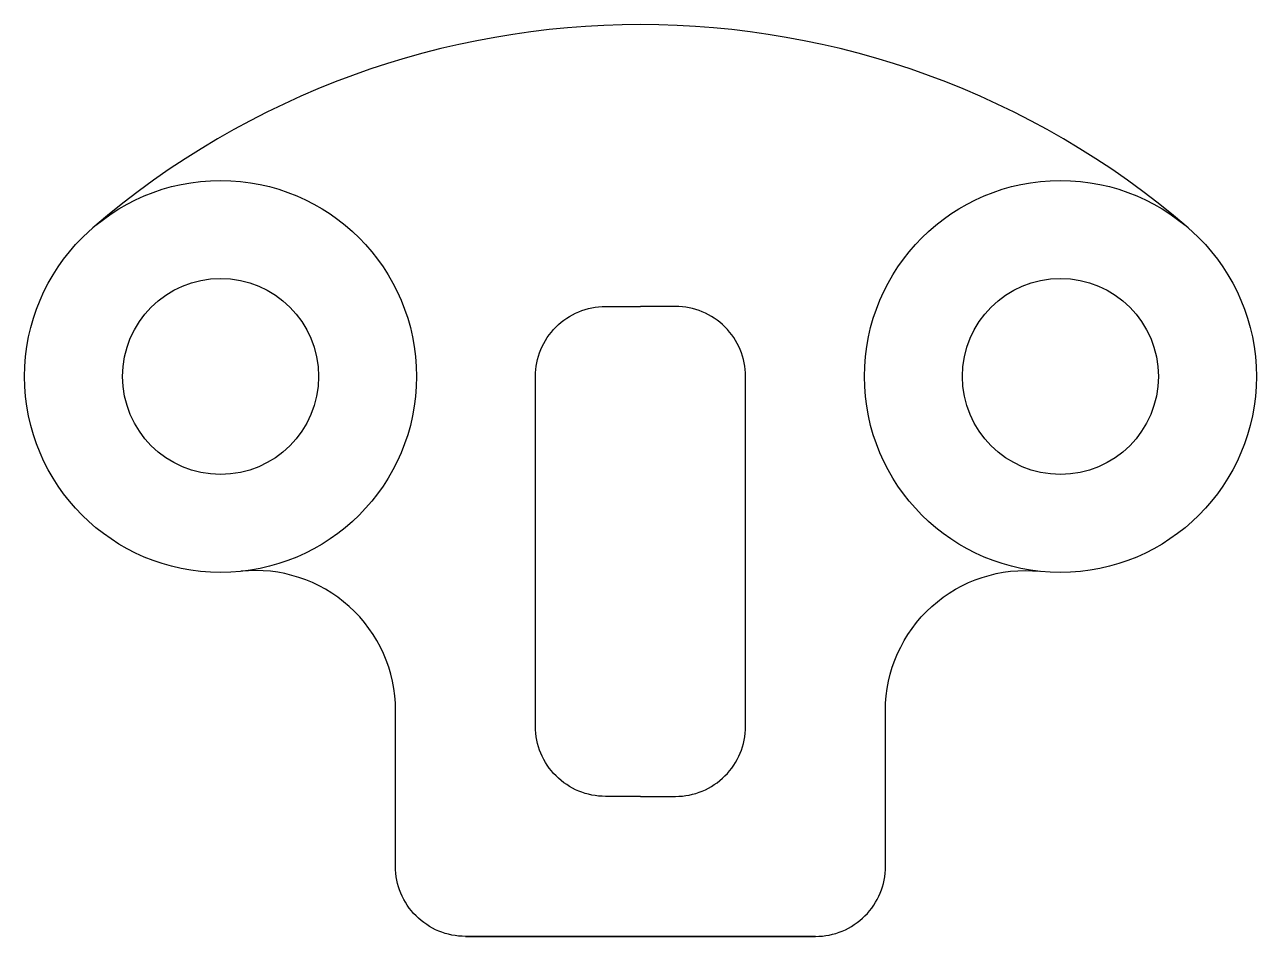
# Model space of a CAD drawing. Header units: inches. Extents: x 25.8 to 43.4, y 2.6 to 15.6.
import ezdxf

# ---------------------------------------------------------------- set-up
doc = ezdxf.new("R2010")
doc.units = ezdxf.units.IN
doc.header["$MEASUREMENT"] = 0

msp = doc.modelspace()

# ---------------------------------------------------------------- linework, layer by layer
for p in [(32.127, 2.585), (37.127, 2.585)]:
    msp.add_line(p, (34.627, 2.585))
for points in [[(34.627, 4.585), (34.127, 4.585, -0.414214), (33.127, 5.585), (33.127, 10.585, -0.414214), (34.127, 11.585), (34.627, 11.585)], [(34.627, 4.585), (35.127, 4.585, 0.414214), (36.127, 5.585), (36.127, 10.585, 0.414214), (35.127, 11.585), (34.627, 11.585)], [(34.627, 2.585), (32.127, 2.585, -0.414214), (31.127, 3.585), (31.127, 5.812, 0.44512), (28.919, 7.801)], [(34.627, 2.585), (37.127, 2.585, 0.414214), (38.127, 3.585), (38.127, 5.812, -0.44512), (40.335, 7.801)]]:
    msp.add_lwpolyline(points, format="xyb")
for centre, radius in [((28.627, 10.585), 2.8), ((40.627, 10.585), 2.8), ((28.627, 10.585), 1.4), ((40.627, 10.585), 1.4)]:
    msp.add_circle(centre, radius)
msp.add_arc((34.627, 3.611), 12, 49.2943, 130.7057)

doc.saveas('drawing.dxf')
